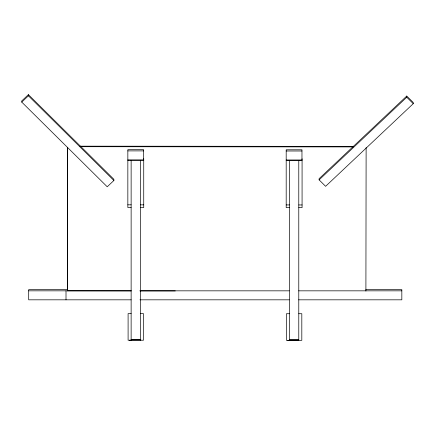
<?xml version="1.0" encoding="UTF-8"?>
<svg xmlns="http://www.w3.org/2000/svg" width="435" height="435" viewBox="0 0 435 435"><rect width="100%" height="100%" fill="white"/><g stroke="black" fill="none" stroke-linecap="round" stroke-linejoin="round"><path stroke-width="0.65" d="M140.434 340.224L140.44 160.341L143.735 160.341M143.735 158.699L143.735 207.566L140.44 207.566M289.476 340.328L289.482 160.417L286.187 160.417M298.78 340.328L298.785 160.444L302.08 160.444M302.08 158.802L302.075 207.669L298.785 207.669M67.653 147.514L67.441 290.836L131.201 290.885M67.441 290.836L67.659 147.367M365.9 291.064L366.123 147.595M28.411 94.629L21.75 100.909L21.755 102.105L107.227 186.784L113.888 180.503L113.883 179.307L28.411 94.629L28.416 95.82L113.888 180.503M21.755 102.105L28.416 95.82M406.747 96.048L319.1 178.687L319.111 179.883L325.603 186.321L413.25 103.677L413.245 102.486L406.747 96.048L406.752 97.244L413.25 103.677M319.111 179.883L406.752 97.244M127.846 150.891L143.626 150.891M286.187 150.994L301.972 150.994M127.846 159.879L143.626 159.879L143.626 149.683L127.846 149.683L127.841 207.538L131.136 207.538M286.187 159.977L301.966 159.982L301.972 149.787L286.187 149.787L286.187 207.642L289.482 207.642M127.846 160.314L131.136 160.314L131.131 340.224L129.418 340.268M131.136 160.537L140.44 160.537M289.482 160.64L298.785 160.64M127.841 204.825L131.136 204.825M140.44 204.852L143.735 204.852M286.187 204.928L289.482 204.928M298.785 204.956L302.075 204.956M67.436 289.634L28.694 289.634L28.694 299.824L131.136 299.824M365.808 289.634L401.831 289.634L401.831 299.824L298.709 299.824M28.694 290.836L131.136 290.836M139.956 290.836L289.21 290.836M298.709 290.836L401.831 290.836M139.956 299.824L289.21 299.824M131.131 313.613L128.097 313.613L128.097 340.224L143.468 340.224L143.468 313.613L140.434 313.613M289.476 313.717L286.442 313.717L286.437 340.328L301.814 340.328L301.814 313.717L298.78 313.717M131.131 339.621L140.434 339.621M289.476 339.724L298.78 339.724M131.131 339.947L140.434 339.947M289.476 340.05L298.78 340.05M287.763 340.371L289.476 340.371M79.866 146.171L353.231 146.377M80.551 146.704L353.236 146.91M140.021 290.895L175.294 290.923M66.006 290.836L66.006 299.824"/></g></svg>
